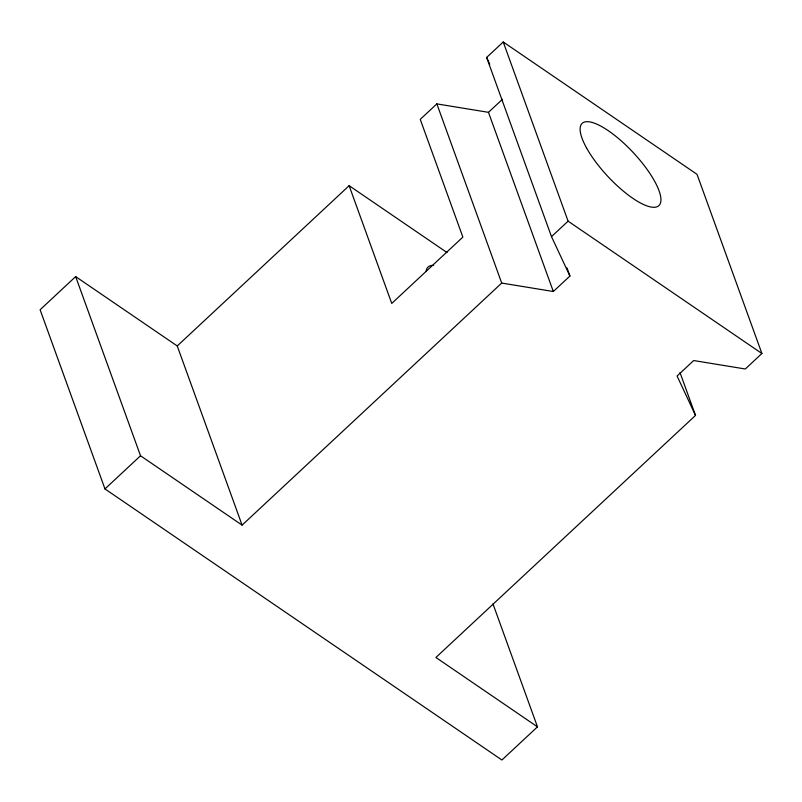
<?xml version="1.0" encoding="UTF-8"?>
<svg xmlns="http://www.w3.org/2000/svg" width="802" height="802" viewBox="0 0 802 802"><rect width="100%" height="100%" fill="white"/><g stroke="black" fill="none" stroke-linecap="round" stroke-linejoin="round"><path stroke-width="1.2" d="M566.984 267.918L569.921 276.028L553.33 291.507L501.711 283.066L242.094 525.13L177.242 345.963L75.659 276.6L40.1 309.752L104.962 488.929L501.912 760.005L537.48 726.853L492.969 603.886M177.242 345.963L349.131 185.683L447.065 252.57M502.443 99.298L488.468 112.33L436.849 103.889L420.248 119.368L462.874 237.101L391.747 303.427L349.131 185.683M569.921 276.028L551.495 236.64L486.634 57.463L503.235 41.995L697.038 174.345L761.9 353.512L745.309 368.99L693.68 360.549L677.088 376.018L695.514 415.416L435.907 657.48L537.48 726.853M104.962 488.929L140.52 455.767L75.659 276.6M551.495 236.64L568.097 221.162L503.235 41.995M568.097 221.162L761.9 353.512M140.52 455.767L242.094 525.13M486.634 57.463L489.791 64.22M679.996 372.529L695.514 415.416M488.468 112.33L553.33 291.507M436.849 103.889L501.711 283.066M426.143 270.936A56.25 17.423 47 0 1 433.641 265.362M586.473 147.809A56.25 17.423 47 0 0 656.417 206.976A56.25 17.423 47 0 0 618.683 138.656A56.25 17.423 47 0 0 586.473 147.809"/></g></svg>
